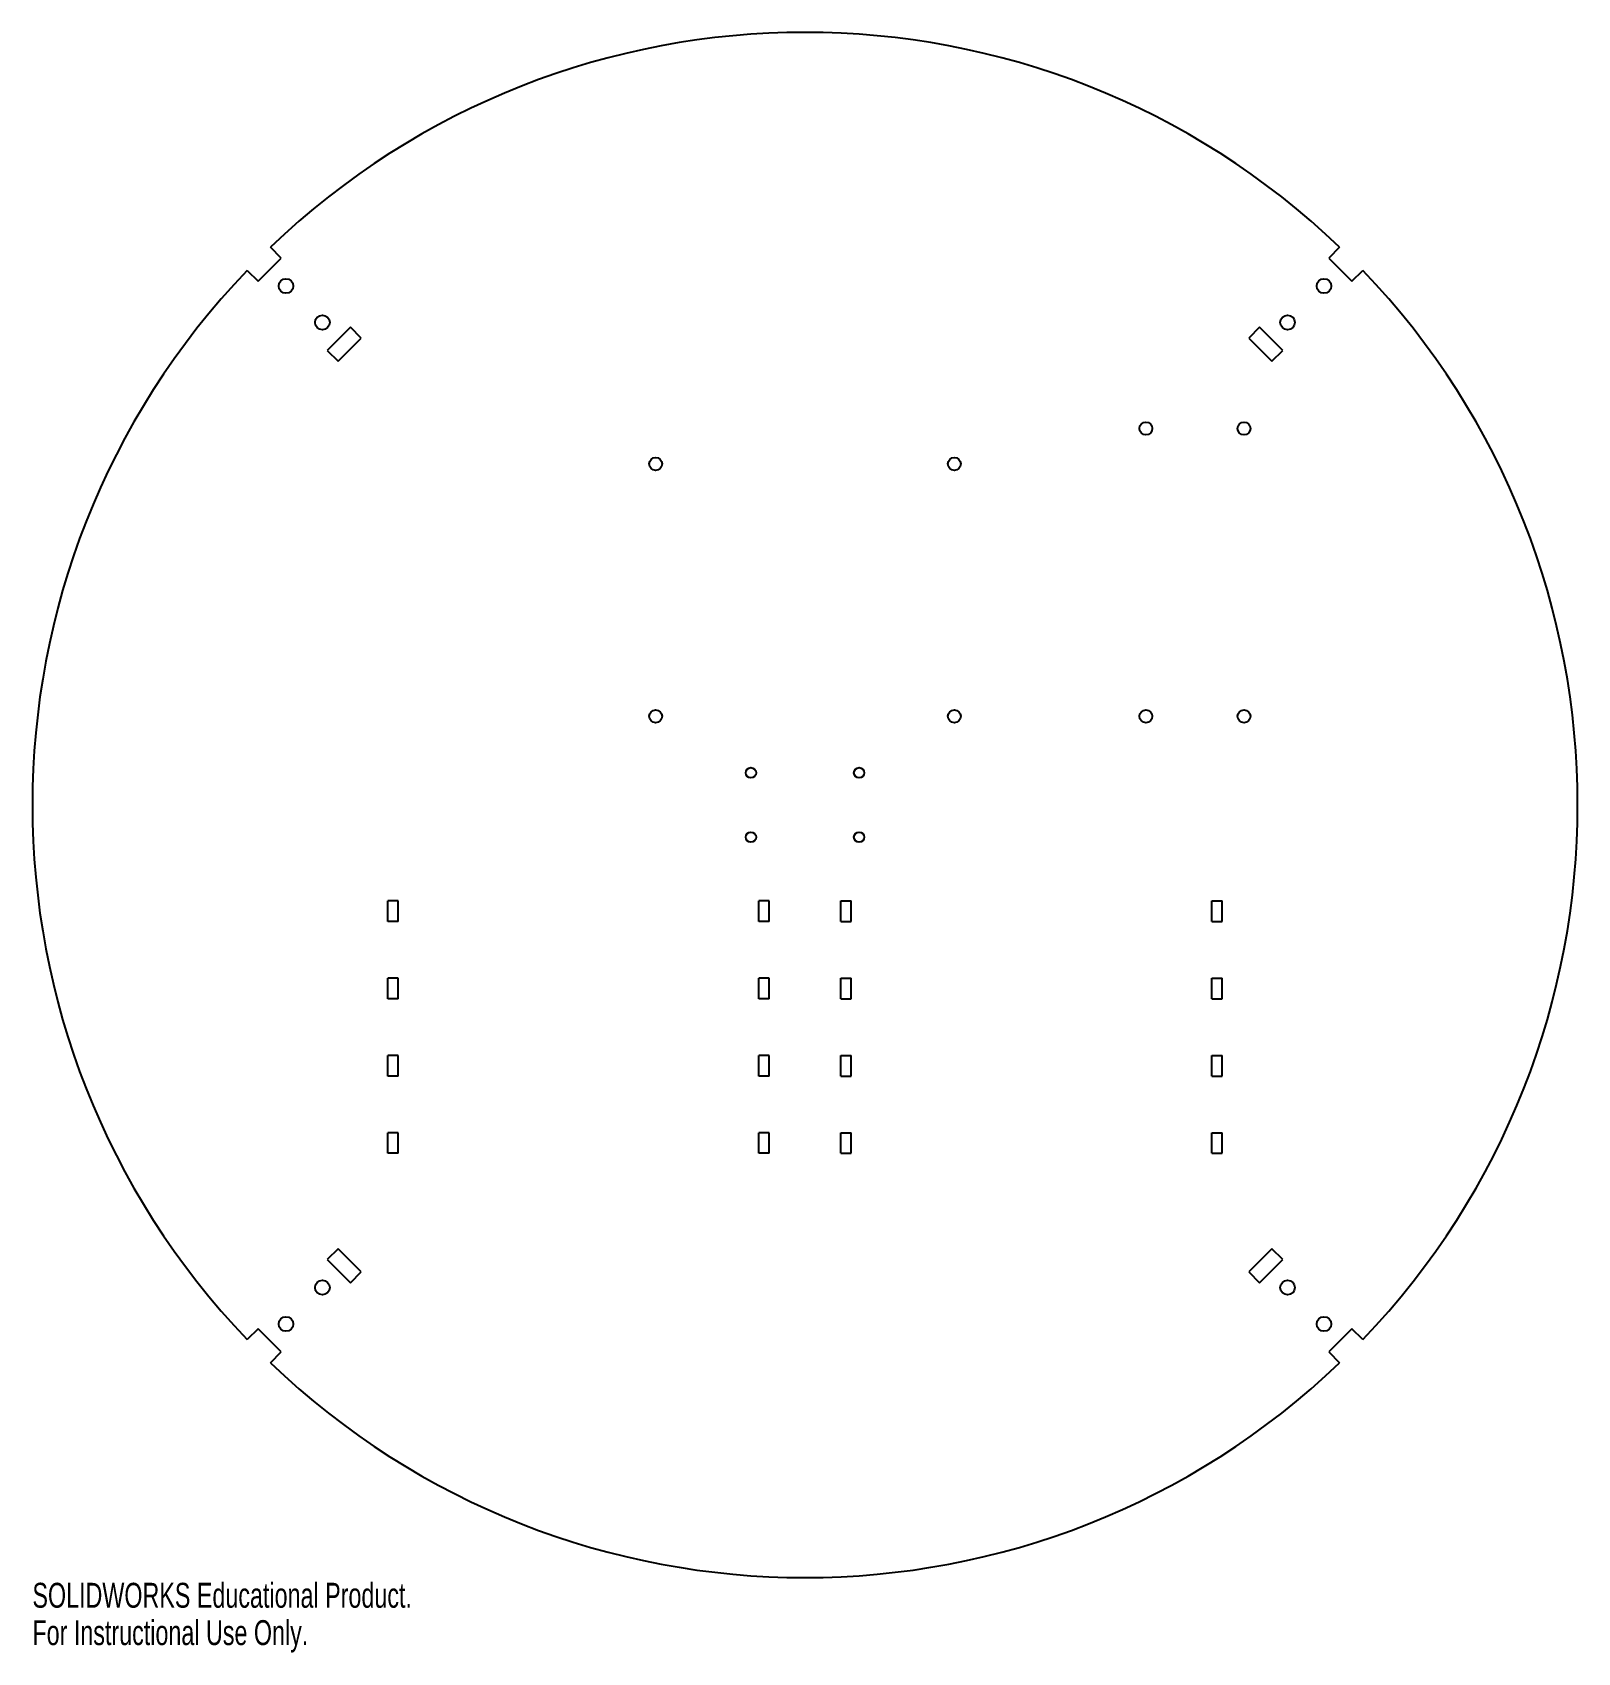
# Model space of a CAD drawing. Header units: millimetres. Extents: x -44 to 256, y -58 to 256.
import ezdxf

# ---------------------------------------------------------------- set-up
doc = ezdxf.new("R2010")
doc.units = ezdxf.units.MM
doc.styles.add('SLDTEXTSTYLE0', font='TXT', dxfattribs={"width": 0.7})

msp = doc.modelspace()

# ---------------------------------------------------------------- linework, layer by layer
at = {"color": 7, "linetype": 'Continuous', "lineweight": 25}
for p, q in [((4.37, 212.26), (2.27, 214.35)), ((209.86, 214.35), (207.77, 212.26)), ((-0.12, 207.77), (4.37, 212.26)), ((207.77, 212.26), (212.26, 207.77)), ((-2.22, 209.86), (-0.12, 207.77)), ((212.26, 207.77), (214.35, 209.86)), ((17.8, 198.82), (13.31, 194.33)), ((19.92, 196.7), (17.8, 198.82)), ((194.33, 198.82), (192.21, 196.7)), ((198.82, 194.33), (194.33, 198.82)), ((15.43, 192.21), (19.92, 196.7)), ((192.21, 196.7), (196.7, 192.21)), ((13.31, 194.33), (15.43, 192.21)), ((196.7, 192.21), (198.82, 194.33)), ((25.1, 83.44), (25.1, 87.44)), ((27.1, 87.44), (25.1, 87.44)), ((27.1, 83.44), (27.1, 87.44)), ((99.1, 87.44), (97.1, 87.44)), ((97.1, 83.44), (97.1, 87.44)), ((99.1, 83.44), (99.1, 87.44)), ((113.03, 83.44), (113.03, 87.44)), ((113.03, 87.44), (115.03, 87.44)), ((115.03, 83.44), (115.03, 87.44)), ((185.03, 83.44), (185.03, 87.44)), ((185.03, 87.44), (187.03, 87.44)), ((187.03, 83.44), (187.03, 87.44)), ((27.1, 83.44), (25.1, 83.44)), ((99.1, 83.44), (97.1, 83.44)), ((113.03, 83.44), (115.03, 83.44)), ((185.03, 83.44), (187.03, 83.44)), ((27.1, 72.44), (25.1, 72.44)), ((25.1, 68.44), (25.1, 72.44)), ((27.1, 68.44), (27.1, 72.44)), ((99.1, 72.44), (97.1, 72.44)), ((97.1, 68.44), (97.1, 72.44)), ((99.1, 68.44), (99.1, 72.44)), ((113.03, 68.44), (113.03, 72.44)), ((113.03, 72.44), (115.03, 72.44)), ((115.03, 68.44), (115.03, 72.44)), ((185.03, 68.44), (185.03, 72.44)), ((185.03, 72.44), (187.03, 72.44)), ((187.03, 68.44), (187.03, 72.44)), ((27.1, 68.44), (25.1, 68.44)), ((99.1, 68.44), (97.1, 68.44)), ((113.03, 68.44), (115.03, 68.44)), ((185.03, 68.44), (187.03, 68.44)), ((27.1, 57.44), (25.1, 57.44)), ((25.1, 53.44), (25.1, 57.44)), ((27.1, 53.44), (27.1, 57.44)), ((99.1, 57.44), (97.1, 57.44)), ((97.1, 53.44), (97.1, 57.44)), ((99.1, 53.44), (99.1, 57.44)), ((113.03, 53.44), (113.03, 57.44)), ((113.03, 57.44), (115.03, 57.44)), ((115.03, 53.44), (115.03, 57.44)), ((185.03, 53.44), (185.03, 57.44)), ((185.03, 57.44), (187.03, 57.44)), ((187.03, 53.44), (187.03, 57.44)), ((27.1, 53.44), (25.1, 53.44)), ((99.1, 53.44), (97.1, 53.44)), ((113.03, 53.44), (115.03, 53.44)), ((185.03, 53.44), (187.03, 53.44)), ((27.1, 42.44), (25.1, 42.44)), ((25.1, 38.44), (25.1, 42.44)), ((27.1, 38.44), (27.1, 42.44)), ((99.1, 42.44), (97.1, 42.44)), ((97.1, 38.44), (97.1, 42.44)), ((99.1, 38.44), (99.1, 42.44)), ((113.03, 38.44), (113.03, 42.44)), ((113.03, 42.44), (115.03, 42.44)), ((115.03, 38.44), (115.03, 42.44)), ((185.03, 38.44), (185.03, 42.44)), ((185.03, 42.44), (187.03, 42.44)), ((187.03, 38.44), (187.03, 42.44)), ((27.1, 38.44), (25.1, 38.44)), ((99.1, 38.44), (97.1, 38.44)), ((113.03, 38.44), (115.03, 38.44)), ((185.03, 38.44), (187.03, 38.44)), ((15.43, 19.92), (13.31, 17.8)), ((19.92, 15.43), (15.43, 19.92)), ((196.7, 19.92), (192.21, 15.43)), ((198.82, 17.8), (196.7, 19.92)), ((13.31, 17.8), (17.8, 13.31)), ((194.33, 13.31), (198.82, 17.8)), ((17.8, 13.31), (19.92, 15.43)), ((192.21, 15.43), (194.33, 13.31)), ((-0.12, 4.37), (-2.22, 2.27)), ((4.37, -0.12), (-0.12, 4.37)), ((212.26, 4.37), (207.77, -0.12)), ((214.35, 2.27), (212.26, 4.37)), ((2.27, -2.22), (4.37, -0.12)), ((207.77, -0.12), (209.86, -2.22))]:
    msp.add_line(p, q, dxfattribs=at)
for centre, radius in [((5.3, 206.83), 1.42), ((206.83, 206.83), 1.42), ((12.37, 199.76), 1.42), ((199.76, 199.76), 1.42), ((172.25, 179.17), 1.25), ((191.3, 179.17), 1.25), ((77.07, 172.29), 1.25), ((135.07, 172.29), 1.25), ((77.07, 123.29), 1.25), ((135.07, 123.29), 1.25), ((172.25, 123.29), 1.25), ((191.3, 123.29), 1.25), ((95.57, 112.32), 1), ((116.57, 112.32), 1), ((95.57, 99.82), 1), ((116.57, 99.82), 1), ((12.37, 12.37), 1.42), ((199.76, 12.37), 1.42), ((5.3, 5.3), 1.42), ((206.83, 5.3), 1.42)]:
    msp.add_circle(centre, radius, dxfattribs=at)
for start, end in [(46.2129, 133.7871), (136.2129, 223.7871), (316.2129, 43.7871), (226.2129, 313.7871)]:
    msp.add_arc((106.07, 106.07), 150, start, end, dxfattribs=at)

# ---------------------------------------------------------------- texts
at = {"color": 7, "linetype": 'Continuous', "char_height": 4.8336, "attachment_point": 1, "style": 'SLDTEXTSTYLE0'}
for s, insert in [('SOLIDWORKS Educational Product.', (-43.93, -44.95)), ('For Instructional Use Only.', (-43.93, -52.2))]:
    msp.add_mtext(s, dxfattribs=dict(at, insert=insert))

doc.saveas('drawing.dxf')
